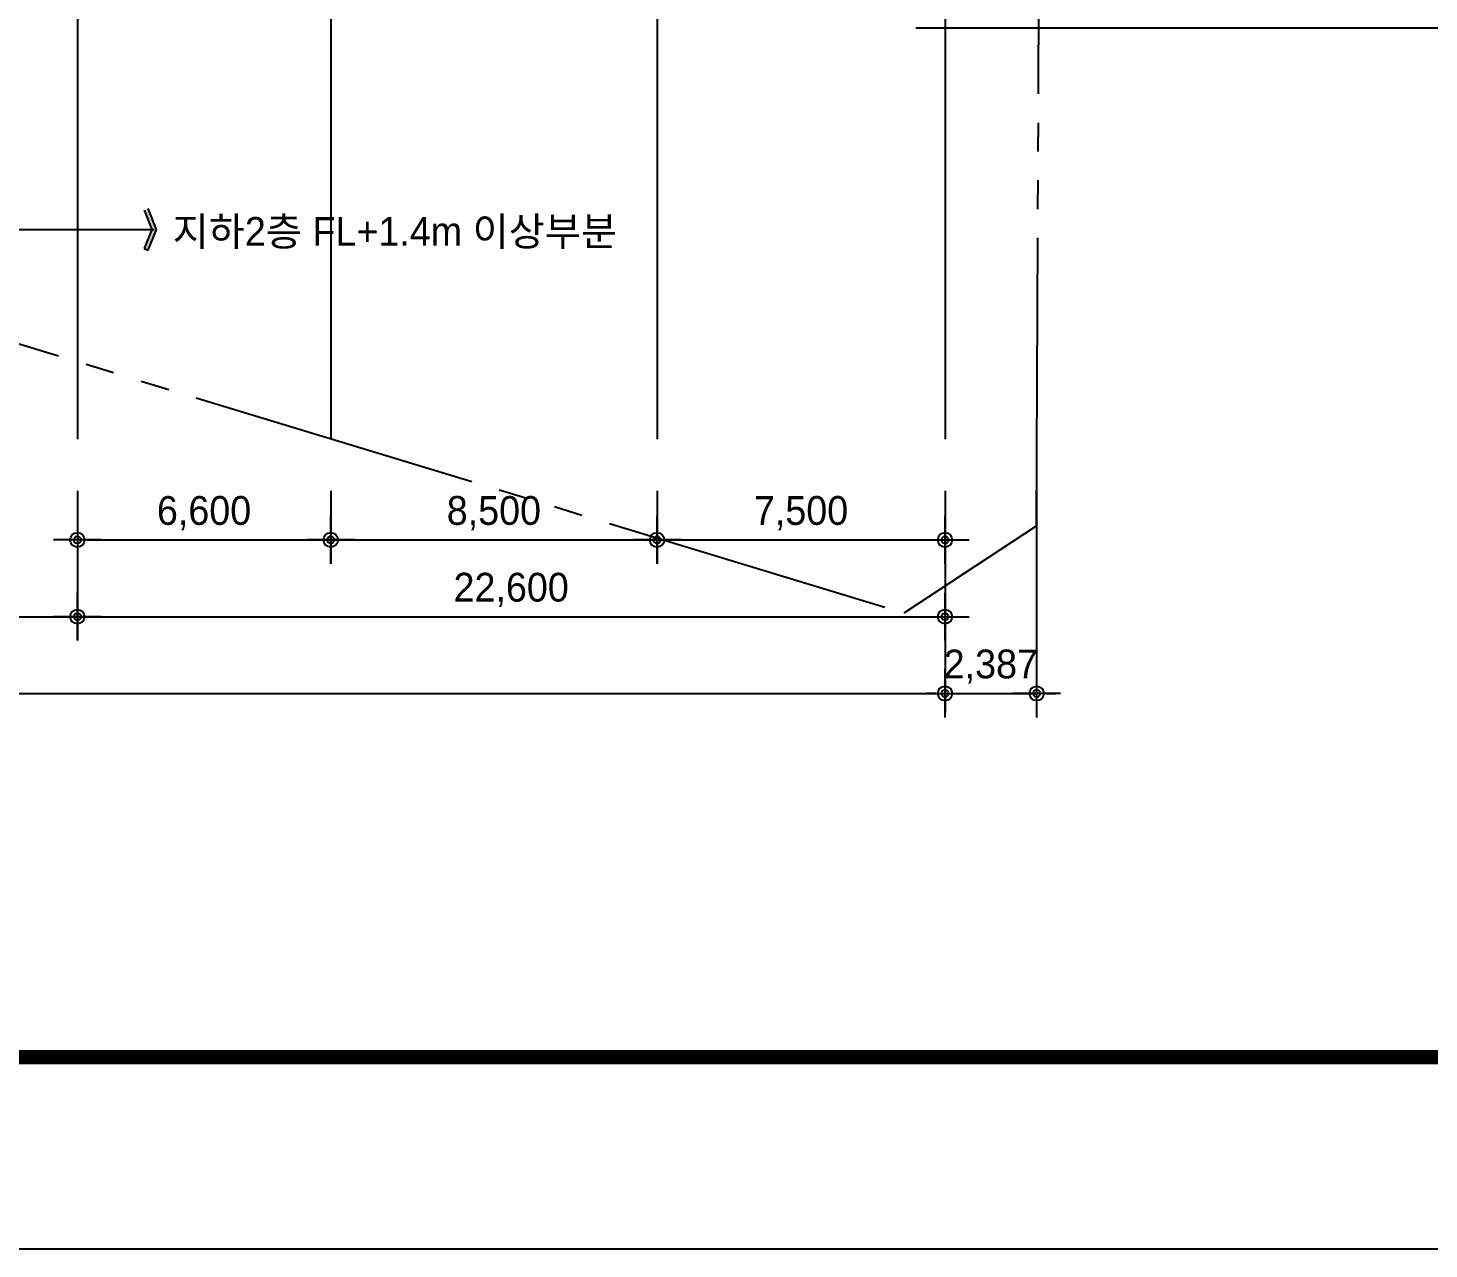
# Model space of a CAD drawing. Header units: metres. Extents: x 630750 to 860239, y 578133 to 726633.
# Drawn here: x 746619 to 783110, y 578133 to 609951 of the extents above; entities that cross this region are included whole.
import ezdxf
from ezdxf.enums import TextEntityAlignment as Align

# ---------------------------------------------------------------- set-up
doc = ezdxf.new("R2010")
doc.units = ezdxf.units.M
doc.header["$LTSCALE"] = 300
doc.linetypes.add('SITE$0$ACAD$0$DASHED', pattern=[19.05, 12.7, -6.35])
doc.linetypes.add('SITE$0$PROPERTY', pattern=[37.5, 25, -2.5, 2.5, -2.5, 2.5, -2.5])
doc.layers.get('Defpoints').update_dxf_attribs({"color": 8})
for name, color, linetype in [('001dmp-FORM', 7, 'Continuous'), ('A-CEN-1', 1, 'Continuous'), ('A-DIM', 7, 'Continuous'), ('A-ETC-1', 7, 'Continuous'), ('A-TXT-S', 3, 'Continuous'), ('DIM', 7, 'Continuous'), ('SITE$0$C-PROP', 72, 'SITE$0$ACAD$0$DASHED')]:
    doc.layers.add(name, color=color, linetype=linetype)
doc.styles.add('TEXT(돋음)', font='')
doc.styles.add('돋움', font='')
doc.styles.get('TEXT(돋음)').set_extended_font_data('Dotum')
doc.styles.get('돋움').set_extended_font_data('Dotum')
doc.dimstyles.new('DIM250', dxfattribs={"dimscale": 250, "dimtxt": 3, "dimasz": 1, "dimexe": 2, "dimexo": 3, "dimgap": 1, "dimtad": 1, "dimdec": 0, "dimzin": 0, "dimdsep": 46, "dimlunit": 6, "dimtxsty": 'TEXT(돋음)', "dimblk": 'Z_DOT', "dimcen": 2.5, "dimdle": 2, "dimclrd": 256, "dimclre": 256, "dimclrt": 3, "dimadec": 0, "dimazin": 0, "dimtfac": 1, "dimtdec": 0, "dimtix": 1, "dimtmove": 2, "dimatfit": 3, "dimldrblk": 'Z_DOT', "dimfxl": 1, "dimtolj": 1, "dimtzin": 0, "dimarcsym": 0})

# ---------------------------------------------------------------- blocks, each defined once
blk = doc.blocks.new('Z_DOT')
at = {"layer": 'DIM', "color": 7}
for p, q in [((0, -2.5), (0, 2.5)), ((-2.5, 0), (2.5, 0))]:
    blk.add_line(p, q, dxfattribs=at)
for radius in [0.75, 0.375]:
    blk.add_circle((0, 0), radius, dxfattribs=at)
blk = doc.blocks.new('*D107')
at = {"layer": 'A-DIM', "lineweight": -2, "transparency": 16777216}
for p, q in [((747904, 597889), (747904, 596111)), ((754504, 597889), (754504, 596111)), ((748154, 596611), (754254, 596611))]:
    blk.add_line(p, q, dxfattribs=at)
at = {"layer": 'Defpoints', "color": 0, "transparency": 16777216}
for p in [(747904, 598639), (754504, 598639), (754504, 596611)]:
    blk.add_point(p, dxfattribs=at)
at = {"layer": 'A-DIM', "lineweight": -2, "transparency": 16777216, "xscale": 250, "yscale": 250, "zscale": 250, "rotation": 180}
blk.add_blockref('Z_DOT', (747904, 596611), dxfattribs=at)
at = {"layer": 'A-DIM', "lineweight": -2, "transparency": 16777216, "xscale": 250, "yscale": 250, "zscale": 250}
blk.add_blockref('Z_DOT', (754504, 596611), dxfattribs=at)
at = {"layer": 'A-DIM', "color": 3, "transparency": 16777216, "insert": (751204, 597309), "char_height": 750, "attachment_point": 5, "style": 'TEXT(돋음)'}
blk.add_mtext('\\A1;6,600', dxfattribs=at)
blk = doc.blocks.new('*D108')
at = {"layer": 'A-DIM', "lineweight": -2, "transparency": 16777216}
for p, q in [((716117, 597889), (716117, 592111)), ((770504, 597889), (770504, 592111)), ((716367, 592611), (770254, 592611))]:
    blk.add_line(p, q, dxfattribs=at)
at = {"layer": 'Defpoints', "color": 0, "transparency": 16777216}
for p in [(716117, 598639), (770504, 598639), (770504, 592611)]:
    blk.add_point(p, dxfattribs=at)
at = {"layer": 'A-DIM', "lineweight": -2, "transparency": 16777216, "xscale": 250, "yscale": 250, "zscale": 250, "rotation": 180}
blk.add_blockref('Z_DOT', (716117, 592611), dxfattribs=at)
at = {"layer": 'A-DIM', "lineweight": -2, "transparency": 16777216, "xscale": 250, "yscale": 250, "zscale": 250}
blk.add_blockref('Z_DOT', (770504, 592611), dxfattribs=at)
at = {"layer": 'A-DIM', "color": 3, "transparency": 16777216, "insert": (743311, 593309), "char_height": 750, "attachment_point": 5, "style": 'TEXT(돋음)'}
blk.add_mtext('\\A1;54,388', dxfattribs=at)
blk = doc.blocks.new('*D110')
at = {"layer": 'A-DIM', "lineweight": -2, "transparency": 16777216}
for p, q in [((747904, 597889), (747904, 594111)), ((770504, 597889), (770504, 594111)), ((748154, 594611), (770254, 594611))]:
    blk.add_line(p, q, dxfattribs=at)
at = {"layer": 'Defpoints', "color": 0, "transparency": 16777216}
for p in [(747904, 598639), (770504, 598639), (770504, 594611)]:
    blk.add_point(p, dxfattribs=at)
at = {"layer": 'A-DIM', "lineweight": -2, "transparency": 16777216, "xscale": 250, "yscale": 250, "zscale": 250, "rotation": 180}
blk.add_blockref('Z_DOT', (747904, 594611), dxfattribs=at)
at = {"layer": 'A-DIM', "lineweight": -2, "transparency": 16777216, "xscale": 250, "yscale": 250, "zscale": 250}
blk.add_blockref('Z_DOT', (770504, 594611), dxfattribs=at)
at = {"layer": 'A-DIM', "color": 3, "transparency": 16777216, "insert": (759204, 595309), "char_height": 750, "attachment_point": 5, "style": 'TEXT(돋음)'}
blk.add_mtext('\\A1;22,600', dxfattribs=at)
blk = doc.blocks.new('*D111')
at = {"layer": 'A-DIM', "lineweight": -2, "transparency": 16777216}
for p, q in [((754504, 597889), (754504, 596111)), ((763004, 597889), (763004, 596111)), ((754754, 596611), (762754, 596611))]:
    blk.add_line(p, q, dxfattribs=at)
at = {"layer": 'Defpoints', "color": 0, "transparency": 16777216}
for p in [(754504, 598639), (763004, 598639), (763004, 596611)]:
    blk.add_point(p, dxfattribs=at)
at = {"layer": 'A-DIM', "lineweight": -2, "transparency": 16777216, "xscale": 250, "yscale": 250, "zscale": 250, "rotation": 180}
blk.add_blockref('Z_DOT', (754504, 596611), dxfattribs=at)
at = {"layer": 'A-DIM', "lineweight": -2, "transparency": 16777216, "xscale": 250, "yscale": 250, "zscale": 250}
blk.add_blockref('Z_DOT', (763004, 596611), dxfattribs=at)
at = {"layer": 'A-DIM', "color": 3, "transparency": 16777216, "insert": (758754, 597309), "char_height": 750, "attachment_point": 5, "style": 'TEXT(돋음)'}
blk.add_mtext('\\A1;8,500', dxfattribs=at)
blk = doc.blocks.new('*D112')
at = {"layer": 'A-DIM', "lineweight": -2, "transparency": 16777216}
for p, q in [((763004, 597889), (763004, 596111)), ((770504, 597889), (770504, 596111)), ((763254, 596611), (770254, 596611))]:
    blk.add_line(p, q, dxfattribs=at)
at = {"layer": 'Defpoints', "color": 0, "transparency": 16777216}
for p in [(763004, 598639), (770504, 598639), (770504, 596611)]:
    blk.add_point(p, dxfattribs=at)
at = {"layer": 'A-DIM', "lineweight": -2, "transparency": 16777216, "xscale": 250, "yscale": 250, "zscale": 250, "rotation": 180}
blk.add_blockref('Z_DOT', (763004, 596611), dxfattribs=at)
at = {"layer": 'A-DIM', "lineweight": -2, "transparency": 16777216, "xscale": 250, "yscale": 250, "zscale": 250}
blk.add_blockref('Z_DOT', (770504, 596611), dxfattribs=at)
at = {"layer": 'A-DIM', "color": 3, "transparency": 16777216, "insert": (766754, 597309), "char_height": 750, "attachment_point": 5, "style": 'TEXT(돋음)'}
blk.add_mtext('\\A1;7,500', dxfattribs=at)
blk = doc.blocks.new('*D114')
at = {"layer": 'A-DIM', "lineweight": -2, "transparency": 16777216}
for p, q in [((770504, 597889), (770504, 592111)), ((772891, 597889), (772891, 592111)), ((770254, 592611), (770004, 592611)), ((770504, 592611), (772891, 592611)), ((773141, 592611), (773391, 592611))]:
    blk.add_line(p, q, dxfattribs=at)
at = {"layer": 'Defpoints', "color": 0, "transparency": 16777216}
for p in [(770504, 598639), (772891, 598639), (772891, 592611)]:
    blk.add_point(p, dxfattribs=at)
at = {"layer": 'A-DIM', "lineweight": -2, "transparency": 16777216, "xscale": 250, "yscale": 250, "zscale": 250}
blk.add_blockref('Z_DOT', (770504, 592611), dxfattribs=at)
at = {"layer": 'A-DIM', "lineweight": -2, "transparency": 16777216, "xscale": 250, "yscale": 250, "zscale": 250, "rotation": 180}
blk.add_blockref('Z_DOT', (772891, 592611), dxfattribs=at)
at = {"layer": 'A-DIM', "color": 3, "transparency": 16777216, "insert": (771698, 593309), "char_height": 750, "attachment_point": 5, "style": 'TEXT(돋음)'}
blk.add_mtext('\\A1;2,387', dxfattribs=at)
blk = doc.blocks.new('*D115')
at = {"layer": 'A-DIM', "lineweight": -2, "transparency": 16777216}
for p, q in [((716117, 597889), (716117, 594111)), ((747904, 597889), (747904, 594111)), ((716367, 594611), (747654, 594611))]:
    blk.add_line(p, q, dxfattribs=at)
at = {"layer": 'Defpoints', "color": 0, "transparency": 16777216}
for p in [(716117, 598639), (747904, 598639), (747904, 594611)]:
    blk.add_point(p, dxfattribs=at)
at = {"layer": 'A-DIM', "lineweight": -2, "transparency": 16777216, "xscale": 250, "yscale": 250, "zscale": 250, "rotation": 180}
blk.add_blockref('Z_DOT', (716117, 594611), dxfattribs=at)
at = {"layer": 'A-DIM', "lineweight": -2, "transparency": 16777216, "xscale": 250, "yscale": 250, "zscale": 250}
blk.add_blockref('Z_DOT', (747904, 594611), dxfattribs=at)
at = {"layer": 'A-DIM', "color": 3, "transparency": 16777216, "insert": (732011, 595309), "char_height": 750, "attachment_point": 5, "style": 'TEXT(돋음)'}
blk.add_mtext('\\A1;31,788', dxfattribs=at)
blk = doc.blocks.new('*D180')
at = {"layer": 'A-DIM', "lineweight": -2, "transparency": 16777216}
for p, q in [((747904, 597889), (747904, 596111)), ((754504, 597889), (754504, 596111)), ((748154, 596611), (754254, 596611))]:
    blk.add_line(p, q, dxfattribs=at)
at = {"layer": 'Defpoints', "color": 0, "transparency": 16777216}
for p in [(747904, 598639), (754504, 598639), (754504, 596611)]:
    blk.add_point(p, dxfattribs=at)
at = {"layer": 'A-DIM', "lineweight": -2, "transparency": 16777216, "xscale": 250, "yscale": 250, "zscale": 250, "rotation": 180}
blk.add_blockref('Z_DOT', (747904, 596611), dxfattribs=at)
at = {"layer": 'A-DIM', "lineweight": -2, "transparency": 16777216, "xscale": 250, "yscale": 250, "zscale": 250}
blk.add_blockref('Z_DOT', (754504, 596611), dxfattribs=at)
at = {"layer": 'A-DIM', "color": 3, "transparency": 16777216, "insert": (751204, 597309), "char_height": 750, "attachment_point": 5, "style": 'TEXT(돋음)'}
blk.add_mtext('\\A1;6,600', dxfattribs=at)
blk = doc.blocks.new('*D181')
at = {"layer": 'A-DIM', "lineweight": -2, "transparency": 16777216}
for p, q in [((716117, 597889), (716117, 592111)), ((770504, 597889), (770504, 592111)), ((716367, 592611), (770254, 592611))]:
    blk.add_line(p, q, dxfattribs=at)
at = {"layer": 'Defpoints', "color": 0, "transparency": 16777216}
for p in [(716117, 598639), (770504, 598639), (770504, 592611)]:
    blk.add_point(p, dxfattribs=at)
at = {"layer": 'A-DIM', "lineweight": -2, "transparency": 16777216, "xscale": 250, "yscale": 250, "zscale": 250, "rotation": 180}
blk.add_blockref('Z_DOT', (716117, 592611), dxfattribs=at)
at = {"layer": 'A-DIM', "lineweight": -2, "transparency": 16777216, "xscale": 250, "yscale": 250, "zscale": 250}
blk.add_blockref('Z_DOT', (770504, 592611), dxfattribs=at)
at = {"layer": 'A-DIM', "color": 3, "transparency": 16777216, "insert": (743311, 593309), "char_height": 750, "attachment_point": 5, "style": 'TEXT(돋음)'}
blk.add_mtext('\\A1;54,388', dxfattribs=at)
blk = doc.blocks.new('*D183')
at = {"layer": 'A-DIM', "lineweight": -2, "transparency": 16777216}
for p, q in [((747904, 597889), (747904, 594111)), ((770504, 597889), (770504, 594111)), ((748154, 594611), (770254, 594611))]:
    blk.add_line(p, q, dxfattribs=at)
at = {"layer": 'Defpoints', "color": 0, "transparency": 16777216}
for p in [(747904, 598639), (770504, 598639), (770504, 594611)]:
    blk.add_point(p, dxfattribs=at)
at = {"layer": 'A-DIM', "lineweight": -2, "transparency": 16777216, "xscale": 250, "yscale": 250, "zscale": 250, "rotation": 180}
blk.add_blockref('Z_DOT', (747904, 594611), dxfattribs=at)
at = {"layer": 'A-DIM', "lineweight": -2, "transparency": 16777216, "xscale": 250, "yscale": 250, "zscale": 250}
blk.add_blockref('Z_DOT', (770504, 594611), dxfattribs=at)
at = {"layer": 'A-DIM', "color": 3, "transparency": 16777216, "insert": (759204, 595309), "char_height": 750, "attachment_point": 5, "style": 'TEXT(돋음)'}
blk.add_mtext('\\A1;22,600', dxfattribs=at)
blk = doc.blocks.new('*D184')
at = {"layer": 'A-DIM', "lineweight": -2, "transparency": 16777216}
for p, q in [((754504, 597889), (754504, 596111)), ((763004, 597889), (763004, 596111)), ((754754, 596611), (762754, 596611))]:
    blk.add_line(p, q, dxfattribs=at)
at = {"layer": 'Defpoints', "color": 0, "transparency": 16777216}
for p in [(754504, 598639), (763004, 598639), (763004, 596611)]:
    blk.add_point(p, dxfattribs=at)
at = {"layer": 'A-DIM', "lineweight": -2, "transparency": 16777216, "xscale": 250, "yscale": 250, "zscale": 250, "rotation": 180}
blk.add_blockref('Z_DOT', (754504, 596611), dxfattribs=at)
at = {"layer": 'A-DIM', "lineweight": -2, "transparency": 16777216, "xscale": 250, "yscale": 250, "zscale": 250}
blk.add_blockref('Z_DOT', (763004, 596611), dxfattribs=at)
at = {"layer": 'A-DIM', "color": 3, "transparency": 16777216, "insert": (758754, 597309), "char_height": 750, "attachment_point": 5, "style": 'TEXT(돋음)'}
blk.add_mtext('\\A1;8,500', dxfattribs=at)
blk = doc.blocks.new('*D185')
at = {"layer": 'A-DIM', "lineweight": -2, "transparency": 16777216}
for p, q in [((763004, 597889), (763004, 596111)), ((770504, 597889), (770504, 596111)), ((763254, 596611), (770254, 596611))]:
    blk.add_line(p, q, dxfattribs=at)
at = {"layer": 'Defpoints', "color": 0, "transparency": 16777216}
for p in [(763004, 598639), (770504, 598639), (770504, 596611)]:
    blk.add_point(p, dxfattribs=at)
at = {"layer": 'A-DIM', "lineweight": -2, "transparency": 16777216, "xscale": 250, "yscale": 250, "zscale": 250, "rotation": 180}
blk.add_blockref('Z_DOT', (763004, 596611), dxfattribs=at)
at = {"layer": 'A-DIM', "lineweight": -2, "transparency": 16777216, "xscale": 250, "yscale": 250, "zscale": 250}
blk.add_blockref('Z_DOT', (770504, 596611), dxfattribs=at)
at = {"layer": 'A-DIM', "color": 3, "transparency": 16777216, "insert": (766754, 597309), "char_height": 750, "attachment_point": 5, "style": 'TEXT(돋음)'}
blk.add_mtext('\\A1;7,500', dxfattribs=at)
blk = doc.blocks.new('*D187')
at = {"layer": 'A-DIM', "lineweight": -2, "transparency": 16777216}
for p, q in [((770504, 597889), (770504, 592111)), ((772891, 597889), (772891, 592111)), ((770254, 592611), (770004, 592611)), ((770504, 592611), (772891, 592611)), ((773141, 592611), (773391, 592611))]:
    blk.add_line(p, q, dxfattribs=at)
at = {"layer": 'Defpoints', "color": 0, "transparency": 16777216}
for p in [(770504, 598639), (772891, 598639), (772891, 592611)]:
    blk.add_point(p, dxfattribs=at)
at = {"layer": 'A-DIM', "lineweight": -2, "transparency": 16777216, "xscale": 250, "yscale": 250, "zscale": 250}
blk.add_blockref('Z_DOT', (770504, 592611), dxfattribs=at)
at = {"layer": 'A-DIM', "lineweight": -2, "transparency": 16777216, "xscale": 250, "yscale": 250, "zscale": 250, "rotation": 180}
blk.add_blockref('Z_DOT', (772891, 592611), dxfattribs=at)
at = {"layer": 'A-DIM', "color": 3, "transparency": 16777216, "insert": (771698, 593309), "char_height": 750, "attachment_point": 5, "style": 'TEXT(돋음)'}
blk.add_mtext('\\A1;2,387', dxfattribs=at)
blk = doc.blocks.new('*D188')
at = {"layer": 'A-DIM', "lineweight": -2, "transparency": 16777216}
for p, q in [((716117, 597889), (716117, 594111)), ((747904, 597889), (747904, 594111)), ((716367, 594611), (747654, 594611))]:
    blk.add_line(p, q, dxfattribs=at)
at = {"layer": 'Defpoints', "color": 0, "transparency": 16777216}
for p in [(716117, 598639), (747904, 598639), (747904, 594611)]:
    blk.add_point(p, dxfattribs=at)
at = {"layer": 'A-DIM', "lineweight": -2, "transparency": 16777216, "xscale": 250, "yscale": 250, "zscale": 250, "rotation": 180}
blk.add_blockref('Z_DOT', (716117, 594611), dxfattribs=at)
at = {"layer": 'A-DIM', "lineweight": -2, "transparency": 16777216, "xscale": 250, "yscale": 250, "zscale": 250}
blk.add_blockref('Z_DOT', (747904, 594611), dxfattribs=at)
at = {"layer": 'A-DIM', "color": 3, "transparency": 16777216, "insert": (732011, 595309), "char_height": 750, "attachment_point": 5, "style": 'TEXT(돋음)'}
blk.add_mtext('\\A1;31,788', dxfattribs=at)
blk = doc.blocks.new('xref-sheet(건축)')
at = {"layer": '001dmp-FORM', "color": 30}
blk.add_lwpolyline([(8410, 5940), (0, 5940), (0, 0), (8410, 0)], close=True, dxfattribs=at)
at = {"layer": '001dmp-FORM', "const_width": 15}
blk.add_lwpolyline([(300, 200), (300, 5740), (8210, 5740), (8210, 200)], close=True, dxfattribs=at)

msp = doc.modelspace()

# ---------------------------------------------------------------- hatches: boundary and pattern name
at = {"layer": 'A-ETC-1'}
msp.add_hatch(color=256, dxfattribs=at).paths.add_polyline_path([(749748, 605243.7), (749647.7, 605203.6), (749847.7, 604703.7), (749647.7, 604203.8), (749748, 604163.7), (749964, 604703.7)])

# ---------------------------------------------------------------- linework, layer by layer
at = {"layer": 'A-CEN-1', "linetype": 'Continuous'}
for p, q in [((747904.4, 708258.8), (747904.4, 599232.8)), ((754504.4, 708258.8), (754504.4, 599232.8)), ((763004.4, 708258.8), (763004.4, 599232.8)), ((770504.4, 708258.8), (770504.4, 599232.8)), ((796986.4, 609951.4), (769740, 609951.4))]:
    msp.add_line(p, q, dxfattribs=at)
at = {"layer": 'A-ETC-1'}
for p, q in [((749647.7, 605203.6), (749847.7, 604703.7)), ((749964, 604703.7), (749748, 605243.7)), ((746102.1, 604703.7), (749905.8, 604703.7)), ((749847.7, 604703.7), (749647.7, 604203.8)), ((749748, 604163.7), (749964, 604703.7)), ((749647.7, 604203.8), (749748, 604163.7))]:
    msp.add_line(p, q, dxfattribs=at)
at = {"layer": 'SITE$0$C-PROP', "color": 9, "linetype": 'SITE$0$PROPERTY'}
msp.add_lwpolyline([(666532.6, 622853.9), (717060.7, 607496.5), (729474.5, 606861.2), (769437.9, 594708.5), (772890.9, 596982.1), (772973.5, 616462.3), (775808, 644020.3), (775982.9, 646488.4), (775900.4, 666689.2), (780047, 686894.3)], dxfattribs=at)

# ---------------------------------------------------------------- block references
at = {"xscale": 24.99999135418329, "yscale": 24.99999133078381, "zscale": 24.99999133122849}
msp.add_blockref('xref-sheet(건축)', (630750, 578132.8), dxfattribs=at)

# ---------------------------------------------------------------- texts
at = {"layer": 'A-TXT-S', "color": 3, "style": '돋움'}
msp.add_text('지하2층 FL+1.4m 이상부분', height=750, dxfattribs=at).set_placement((750385.4, 604651.2), align=Align.MIDDLE_LEFT)

# ---------------------------------------------------------------- dimensions: what is measured, and where the dimension line sits
at = {"layer": 'A-DIM'}
for base, p1, p2, picture, middle in [((770504.4, 592610.8), (716116.8, 598638.7), (770504.4, 598638.7), '*D108', (743310.6, 593308.6)), ((747904.4, 594610.8), (716116.8, 598638.7), (747904.4, 598638.7), '*D115', (732010.6, 595308.6)), ((770504.4, 592610.8), (716116.8, 598638.7), (770504.4, 598638.7), '*D181', (743310.6, 593308.6)), ((747904.4, 594610.8), (716116.8, 598638.7), (747904.4, 598638.7), '*D188', (732010.6, 595308.6)), ((754504.4, 596610.8), (747904.4, 598638.7), (754504.4, 598638.7), '*D107', (751204.4, 597308.6)), ((770504.4, 594610.8), (747904.4, 598638.7), (770504.4, 598638.7), '*D110', (759204.4, 595308.6)), ((754504.4, 596610.8), (747904.4, 598638.7), (754504.4, 598638.7), '*D180', (751204.4, 597308.6)), ((770504.4, 594610.8), (747904.4, 598638.7), (770504.4, 598638.7), '*D183', (759204.4, 595308.6)), ((763004.4, 596610.8), (754504.4, 598638.7), (763004.4, 598638.7), '*D111', (758754.4, 597308.6)), ((763004.4, 596610.8), (754504.4, 598638.7), (763004.4, 598638.7), '*D184', (758754.4, 597308.6)), ((770504.4, 596610.8), (763004.4, 598638.7), (770504.4, 598638.7), '*D112', (766754.4, 597308.6)), ((770504.4, 596610.8), (763004.4, 598638.7), (770504.4, 598638.7), '*D185', (766754.4, 597308.6)), ((772890.9261, 592610.7977), (770504.396, 598638.6955), (772890.9261, 598638.6955), '*D114', (771697.661, 593308.5589)), ((772890.9261, 592610.7977), (770504.396, 598638.6955), (772890.9261, 598638.6955), '*D187', (771697.661, 593308.5589))]:
    dim = msp.add_linear_dim(base=base, p1=p1, p2=p2, dimstyle='DIM250', dxfattribs=at)
    dim.commit()
    dim.dimension.update_dxf_attribs({"geometry": picture, "text_midpoint": middle})

doc.saveas('drawing.dxf')
